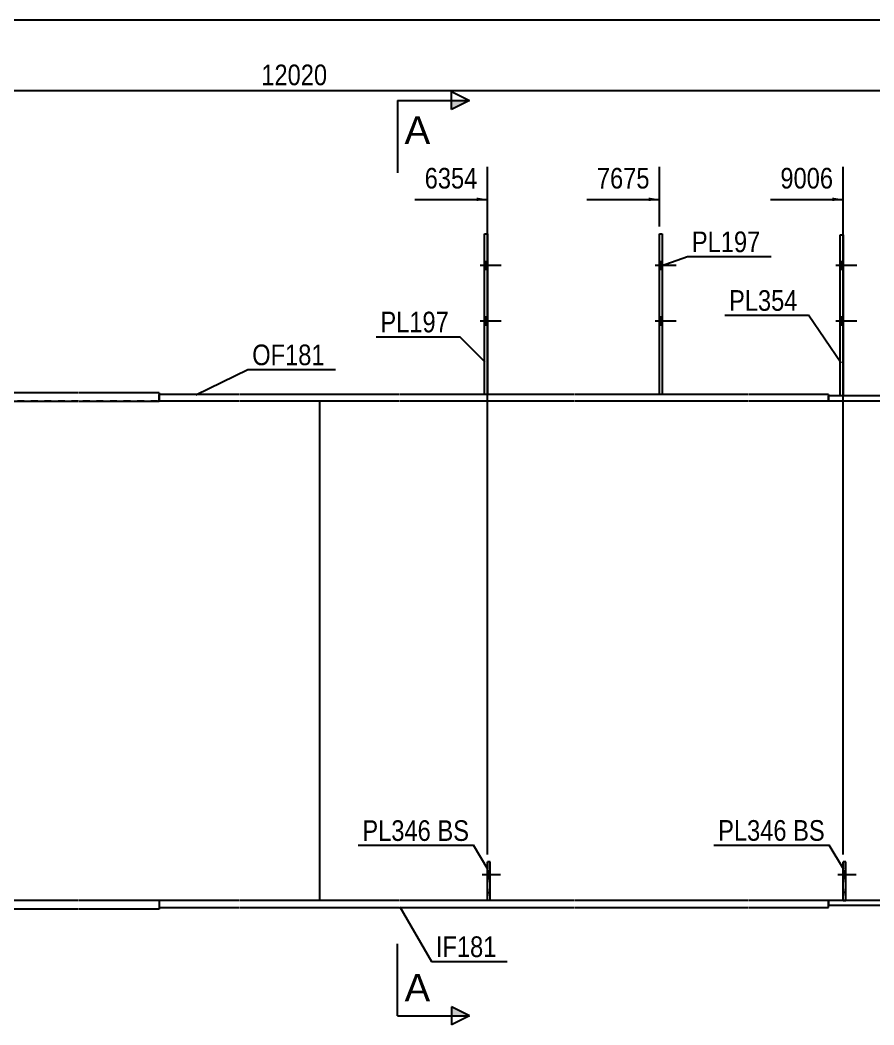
# Model space of a CAD drawing. Header units: millimetres. Extents: x 2 to 405, y 5 to 282.
# Drawn here: x 170 to 288.4, y 142.7 to 282 of the extents above; entities that cross this region are included whole.
import ezdxf

# ---------------------------------------------------------------- set-up
doc = ezdxf.new("R2010")
doc.units = ezdxf.units.MM
doc.linetypes.add('DXK_LINE_DOT1', pattern=[1.8814, 0.9407, -0.9407])
doc.linetypes.add('DXK_LINE_DOT2', pattern=[3.9198, 1.9599, -1.9599])
doc.styles.add('Arial', font='ARIAL.TTF', dxfattribs={"height": 0.2})
doc.styles.add('Arial Narrow', font='ARIALN.TTF', dxfattribs={"height": 0.2})

# ---------------------------------------------------------------- blocks, each defined once
blk = doc.blocks.new('Unknown-623472727-1210')
at = {"color": 5, "linetype": 'Continuous'}
blk.add_line((405, 282), (5, 282), dxfattribs=at)
blk = doc.blocks.new('Part-623472727-1606 - 1511')
at = {"color": 2, "linetype": 'Continuous'}
for p, q in [((282.13, 159.93), (282.13, 159.31)), ((296.21, 159.93), (282.13, 159.93)), ((282.13, 159.31), (296.21, 159.31)), ((320.27, 159.93), (296.31, 159.93)), ((296.31, 159.31), (320.27, 159.31)), ((357.22, 159.93), (320.37, 159.93)), ((320.37, 159.31), (357.22, 159.31))]:
    blk.add_line(p, q, dxfattribs=at)
at = {"color": 7, "linetype": 'DXK_LINE_DOT1'}
blk.add_line((357.22, 159.31), (357.22, 159.93), dxfattribs=at)
blk = doc.blocks.new('Part-623472727-1562 - 1511')
at = {"color": 2, "linetype": 'Continuous'}
for p, q in [((81.5, 230.31), (58.89, 230.31)), ((105.76, 230.31), (81.6, 230.31)), ((129.82, 230.31), (105.86, 230.31)), ((154.07, 230.31), (129.92, 230.31)), ((178.13, 230.31), (154.17, 230.31)), ((189.31, 230.31), (178.23, 230.31)), ((189.31, 230.31), (189.31, 229.16)), ((58.89, 229.16), (81.5, 229.16)), ((81.6, 229.16), (105.76, 229.16)), ((105.86, 229.16), (129.82, 229.16)), ((129.92, 229.16), (154.07, 229.16)), ((154.17, 229.16), (178.13, 229.16)), ((178.23, 229.16), (189.31, 229.16))]:
    blk.add_line(p, q, dxfattribs=at)
at = {"color": 7, "linetype": 'DXK_LINE_DOT1'}
blk.add_line((58.89, 230.31), (58.89, 229.16), dxfattribs=at)
blk = doc.blocks.new('Part-623472727-1535 - 1511')
at = {"color": 2, "linetype": 'Continuous'}
for p, q in [((296.21, 229.93), (282.13, 229.93)), ((282.13, 229.16), (282.13, 229.93)), ((320.27, 229.93), (296.31, 229.93)), ((357.22, 229.93), (320.37, 229.93)), ((296.21, 229.16), (282.13, 229.16)), ((320.27, 229.16), (296.31, 229.16)), ((357.22, 229.16), (320.37, 229.16))]:
    blk.add_line(p, q, dxfattribs=at)
at = {"color": 7, "linetype": 'DXK_LINE_DOT1'}
blk.add_line((357.22, 229.16), (357.22, 229.93), dxfattribs=at)
blk = doc.blocks.new('Bolt-623472727-1644 - 1511')
at = {"linetype": 'Continuous'}
for points in [[(234.82, 247.47), (234.82, 248.54), (234.43, 248.54), (234.43, 247.47)], [(234.82, 247.47), (234.82, 248.54), (234.43, 248.54), (234.43, 247.47)], [(234.82, 239.77), (234.82, 240.85), (234.43, 240.85), (234.43, 239.77)], [(234.82, 239.77), (234.82, 240.85), (234.43, 240.85), (234.43, 239.77)]]:
    blk.add_hatch(color=3, dxfattribs=at).paths.add_polyline_path(points)
at = {"color": 3, "linetype": 'Continuous'}
for p, q in [((233.82, 248.01), (236.74, 248.01)), ((233.82, 248.01), (236.74, 248.01)), ((234.43, 248.54), (234.82, 248.54)), ((234.43, 248.54), (234.82, 248.54)), ((234.43, 247.47), (234.82, 247.47)), ((234.43, 247.47), (234.82, 247.47)), ((233.82, 240.31), (236.74, 240.31)), ((233.82, 240.31), (236.74, 240.31)), ((234.43, 240.85), (234.82, 240.85)), ((234.43, 240.85), (234.82, 240.85)), ((234.43, 239.77), (234.82, 239.77)), ((234.43, 239.77), (234.82, 239.77))]:
    blk.add_line(p, q, dxfattribs=at)
blk = doc.blocks.new('Part-623472727-1795 - 1511')
at = {"color": 7, "linetype": 'DXK_LINE_DOT1'}
for p, q in [((284.13, 165.33), (284.13, 159.95)), ((284.52, 165.33), (284.13, 165.33)), ((284.52, 159.95), (284.52, 165.33)), ((284.13, 161.1), (284.52, 161.1)), ((284.13, 159.95), (284.52, 159.95))]:
    blk.add_line(p, q, dxfattribs=at)
blk = doc.blocks.new('Part-623472727-1540 - 1511')
at = {"color": 2, "linetype": 'Continuous'}
for p, q in [((200.39, 230.08), (189.31, 230.08)), ((189.31, 229.16), (189.31, 230.08)), ((222.64, 230.08), (200.49, 230.08)), ((246.9, 230.08), (222.74, 230.08)), ((270.96, 230.08), (247, 230.08)), ((282.13, 230.08), (271.06, 230.08)), ((282.13, 230.08), (282.13, 229.16)), ((200.39, 229.16), (189.31, 229.16)), ((222.64, 229.16), (200.49, 229.16)), ((246.9, 229.16), (222.74, 229.16)), ((270.96, 229.16), (247, 229.16)), ((282.13, 229.16), (271.06, 229.16))]:
    blk.add_line(p, q, dxfattribs=at)
blk = doc.blocks.new('Part-623472727-1584 - 1511')
at = {"color": 7, "linetype": 'DXK_LINE_DOT1'}
for p, q in [((81.5, 229.16), (58.89, 229.16)), ((58.89, 229.16), (58.89, 159.93)), ((105.76, 229.16), (81.6, 229.16)), ((129.82, 229.16), (105.86, 229.16)), ((154.07, 229.16), (129.92, 229.16)), ((178.13, 229.16), (154.17, 229.16)), ((200.39, 229.16), (178.23, 229.16)), ((211.57, 229.16), (200.49, 229.16)), ((81.5, 159.93), (58.89, 159.93)), ((105.76, 159.93), (81.6, 159.93)), ((129.82, 159.93), (105.86, 159.93)), ((154.07, 159.93), (129.92, 159.93)), ((178.13, 159.93), (154.17, 159.93)), ((200.39, 159.93), (178.23, 159.93)), ((211.57, 159.93), (200.49, 159.93))]:
    blk.add_line(p, q, dxfattribs=at)
at = {"color": 2, "linetype": 'Continuous'}
blk.add_line((211.57, 229.16), (211.57, 159.93), dxfattribs=at)
blk = doc.blocks.new('Bolt-623472727-1636 - 1511')
at = {"linetype": 'Continuous'}
for points in [[(259.07, 247.47), (259.07, 248.54), (258.69, 248.54), (258.69, 247.47)], [(259.07, 247.47), (259.07, 248.54), (258.69, 248.54), (258.69, 247.47)], [(259.07, 239.77), (259.07, 240.85), (258.69, 240.85), (258.69, 239.77)], [(259.07, 239.77), (259.07, 240.85), (258.69, 240.85), (258.69, 239.77)]]:
    blk.add_hatch(color=3, dxfattribs=at).paths.add_polyline_path(points)
at = {"color": 3, "linetype": 'Continuous'}
for p, q in [((258.07, 248.01), (261, 248.01)), ((258.07, 248.01), (261, 248.01)), ((258.69, 248.54), (259.07, 248.54)), ((258.69, 248.54), (259.07, 248.54)), ((258.69, 247.47), (259.07, 247.47)), ((258.69, 247.47), (259.07, 247.47)), ((258.07, 240.31), (261, 240.31)), ((258.07, 240.31), (261, 240.31)), ((258.69, 240.85), (259.07, 240.85)), ((258.69, 240.85), (259.07, 240.85)), ((258.69, 239.77), (259.07, 239.77)), ((258.69, 239.77), (259.07, 239.77))]:
    blk.add_line(p, q, dxfattribs=at)
blk = doc.blocks.new('Bolt-623472727-1642 - 1511')
at = {"color": 3, "linetype": 'DXK_LINE_DOT2'}
for p, q in [((234.09, 163.54), (236.63, 163.54)), ((234.82, 164.08), (235.2, 164.08)), ((234.82, 163), (235.2, 163))]:
    blk.add_line(p, q, dxfattribs=at)
blk = doc.blocks.new('Bolt-623472727-1643 - 1511')
at = {"linetype": 'Continuous'}
blk.add_hatch(color=3, dxfattribs=at).paths.add_polyline_path([(235.2, 163), (235.2, 164.08), (234.82, 164.08), (234.82, 163)])
at = {"color": 3, "linetype": 'Continuous'}
for p, q in [((234.09, 163.54), (236.63, 163.54)), ((234.82, 164.08), (235.2, 164.08)), ((234.82, 163), (235.2, 163))]:
    blk.add_line(p, q, dxfattribs=at)
blk = doc.blocks.new('Bolt-623472727-1645 - 1511')
at = {"color": 3, "linetype": 'DXK_LINE_DOT2'}
for p, q in [((283.4, 163.57), (285.94, 163.57)), ((284.13, 164.1), (284.52, 164.1)), ((284.13, 163.03), (284.52, 163.03))]:
    blk.add_line(p, q, dxfattribs=at)
blk = doc.blocks.new('Bolt-623472727-1646 - 1511')
at = {"linetype": 'Continuous'}
blk.add_hatch(color=3, dxfattribs=at).paths.add_polyline_path([(284.52, 163.03), (284.52, 164.1), (284.13, 164.1), (284.13, 163.03)])
at = {"color": 3, "linetype": 'Continuous'}
for p, q in [((283.4, 163.57), (285.94, 163.57)), ((284.13, 164.1), (284.52, 164.1)), ((284.13, 163.03), (284.52, 163.03))]:
    blk.add_line(p, q, dxfattribs=at)
blk = doc.blocks.new('Bolt-623472727-1647 - 1511')
at = {"linetype": 'Continuous'}
for points in [[(284.13, 247.47), (284.13, 248.54), (283.75, 248.54), (283.75, 247.47)], [(284.13, 247.47), (284.13, 248.54), (283.75, 248.54), (283.75, 247.47)], [(284.13, 239.77), (284.13, 240.85), (283.75, 240.85), (283.75, 239.77)], [(284.13, 239.77), (284.13, 240.85), (283.75, 240.85), (283.75, 239.77)]]:
    blk.add_hatch(color=3, dxfattribs=at).paths.add_polyline_path(points)
at = {"color": 3, "linetype": 'Continuous'}
for p, q in [((283.13, 248.01), (286.05, 248.01)), ((283.13, 248.01), (286.05, 248.01)), ((283.75, 248.54), (284.13, 248.54)), ((283.75, 248.54), (284.13, 248.54)), ((283.75, 247.47), (284.13, 247.47)), ((283.75, 247.47), (284.13, 247.47)), ((283.13, 240.31), (286.05, 240.31)), ((283.13, 240.31), (286.05, 240.31)), ((283.75, 240.85), (284.13, 240.85)), ((283.75, 240.85), (284.13, 240.85)), ((283.75, 239.77), (284.13, 239.77)), ((283.75, 239.77), (284.13, 239.77))]:
    blk.add_line(p, q, dxfattribs=at)
blk = doc.blocks.new('Part-623472727-1780 - 1511')
at = {"color": 7, "linetype": 'DXK_LINE_DOT1'}
for p, q in [((234.82, 165.31), (234.82, 159.93)), ((235.2, 165.31), (234.82, 165.31)), ((235.2, 159.93), (235.2, 165.31)), ((234.82, 161.08), (235.2, 161.08))]:
    blk.add_line(p, q, dxfattribs=at)
blk = doc.blocks.new('Part-623472727-1785 - 1511')
at = {"color": 2, "linetype": 'Continuous'}
for p, q in [((234.82, 159.93), (234.82, 165.31)), ((235.2, 165.31), (234.82, 165.31)), ((235.2, 159.93), (235.2, 165.31))]:
    blk.add_line(p, q, dxfattribs=at)
blk = doc.blocks.new('Part-623472727-1657 - 1511')
at = {"color": 2, "linetype": 'Continuous'}
blk.add_line((211.57, 229.16), (211.57, 159.93), dxfattribs=at)
at = {"color": 7, "linetype": 'DXK_LINE_DOT1'}
for p, q in [((222.64, 229.16), (211.57, 229.16)), ((246.9, 229.16), (222.74, 229.16)), ((270.96, 229.16), (247, 229.16)), ((296.21, 229.16), (271.06, 229.16)), ((320.27, 229.16), (296.31, 229.16)), ((357.22, 229.16), (320.37, 229.16)), ((357.22, 229.16), (357.22, 159.93)), ((222.64, 159.93), (211.57, 159.93)), ((246.9, 159.93), (222.74, 159.93)), ((270.96, 159.93), (247, 159.93)), ((296.21, 159.93), (271.06, 159.93)), ((320.27, 159.93), (296.31, 159.93)), ((357.22, 159.93), (320.37, 159.93))]:
    blk.add_line(p, q, dxfattribs=at)
blk = doc.blocks.new('Part-623472727-1733 - 1511')
at = {"color": 2, "linetype": 'Continuous'}
for p, q in [((258.69, 230.08), (258.69, 252.39)), ((258.69, 252.39), (259.07, 252.39)), ((259.07, 252.39), (259.07, 230.08))]:
    blk.add_line(p, q, dxfattribs=at)
at = {"color": 7, "linetype": 'DXK_LINE_DOT1'}
blk.add_line((259.07, 230.08), (258.69, 230.08), dxfattribs=at)
blk = doc.blocks.new('Part-623472727-1790 - 1511')
at = {"color": 2, "linetype": 'Continuous'}
for p, q in [((234.43, 230.08), (234.43, 252.39)), ((234.43, 252.39), (234.82, 252.39)), ((234.82, 252.39), (234.82, 230.08))]:
    blk.add_line(p, q, dxfattribs=at)
at = {"color": 7, "linetype": 'DXK_LINE_DOT1'}
blk.add_line((234.82, 230.08), (234.43, 230.08), dxfattribs=at)
blk = doc.blocks.new('Part-623472727-1800 - 1511')
at = {"color": 2, "linetype": 'Continuous'}
for p, q in [((284.13, 159.95), (284.13, 165.33)), ((284.52, 165.33), (284.13, 165.33)), ((284.52, 159.95), (284.52, 165.33)), ((284.52, 159.95), (284.13, 159.95))]:
    blk.add_line(p, q, dxfattribs=at)
blk = doc.blocks.new('Part-623472727-1805 - 1511')
at = {"color": 2, "linetype": 'Continuous'}
for p, q in [((283.75, 229.93), (283.75, 252.23)), ((283.75, 252.23), (284.13, 252.23)), ((284.13, 252.23), (284.13, 229.93))]:
    blk.add_line(p, q, dxfattribs=at)
at = {"color": 7, "linetype": 'DXK_LINE_DOT1'}
blk.add_line((284.13, 229.93), (283.75, 229.93), dxfattribs=at)
blk = doc.blocks.new('Part-623472727-1927 - 1511')
at = {"color": 2, "linetype": 'Continuous'}
for p, q in [((81.5, 159.93), (58.89, 159.93)), ((105.76, 159.93), (81.6, 159.93)), ((129.82, 159.93), (105.86, 159.93)), ((154.07, 159.93), (129.92, 159.93)), ((178.13, 159.93), (154.17, 159.93)), ((189.31, 159.93), (178.23, 159.93)), ((189.31, 159.93), (189.31, 158.77)), ((81.5, 158.77), (58.89, 158.77)), ((105.76, 158.77), (81.6, 158.77)), ((129.82, 158.77), (105.86, 158.77)), ((154.07, 158.77), (129.92, 158.77)), ((178.13, 158.77), (154.17, 158.77)), ((189.31, 158.77), (178.23, 158.77))]:
    blk.add_line(p, q, dxfattribs=at)
at = {"color": 7, "linetype": 'DXK_LINE_DOT1'}
blk.add_line((58.89, 159.93), (58.89, 158.77), dxfattribs=at)
blk = doc.blocks.new('Part-623472727-1932 - 1511')
at = {"color": 2, "linetype": 'Continuous'}
for p, q in [((200.39, 159.93), (189.31, 159.93)), ((189.31, 159.93), (189.31, 159)), ((189.31, 159), (200.39, 159)), ((222.64, 159.93), (200.49, 159.93)), ((200.49, 159), (222.64, 159)), ((246.9, 159.93), (222.74, 159.93)), ((222.74, 159), (246.9, 159)), ((270.96, 159.93), (247, 159.93)), ((247, 159), (270.96, 159)), ((282.13, 159.93), (271.06, 159.93)), ((271.06, 159), (282.13, 159)), ((282.13, 159), (282.13, 159.93))]:
    blk.add_line(p, q, dxfattribs=at)
blk = doc.blocks.new('StraightDimension-623472727-3290 - 1511')
at = {"linetype": 'Continuous'}
blk.add_hatch(color=7, dxfattribs=at).paths.add_polyline_path([(257.19, 257.4), (258.69, 257.15), (257.19, 256.9)])
at = {"color": 7, "linetype": 'Continuous'}
for p, q in [((258.69, 253.39), (258.69, 261.65)), ((248.63, 257.15), (258.69, 257.15))]:
    blk.add_line(p, q, dxfattribs=at)
at = {"color": 0}
blk.add_wipeout([(257.91, 258.05), (257.91, 262.25), (249.4, 262.25), (249.4, 258.05)], dxfattribs=at)
at = {"color": 3, "style": 'Arial Narrow'}
blk.add_text('7675', height=2.863, dxfattribs=at).set_placement((250, 258.65))
blk = doc.blocks.new('StraightDimension-623472727-2171 - 1511')
at = {"color": 7, "linetype": 'Continuous'}
blk.add_line((57.35, 272.22), (358.76, 272.22), dxfattribs=at)
at = {"color": 0}
blk.add_wipeout([(213.22, 272.37), (213.22, 276.57), (202.88, 276.57), (202.88, 272.37)], dxfattribs=at)
at = {"color": 3, "style": 'Arial Narrow'}
blk.add_text('12020', height=2.863, dxfattribs=at).set_placement((203.48, 272.97))
blk = doc.blocks.new('StraightDimension-623472727-3289 - 1511')
at = {"linetype": 'Continuous'}
blk.add_hatch(color=7, dxfattribs=at).paths.add_polyline_path([(282.63, 257.4), (284.13, 257.15), (282.63, 256.9)])
at = {"color": 7, "linetype": 'Continuous'}
for p, q in [((284.13, 166.31), (284.13, 261.65)), ((274.07, 257.15), (284.13, 257.15))]:
    blk.add_line(p, q, dxfattribs=at)
at = {"color": 0}
blk.add_wipeout([(283.36, 258.05), (283.36, 262.25), (274.84, 262.25), (274.84, 258.05)], dxfattribs=at)
at = {"color": 3, "style": 'Arial Narrow'}
blk.add_text('9006', height=2.863, dxfattribs=at).set_placement((275.44, 258.65))
blk = doc.blocks.new('StraightDimension-623472727-3291 - 1511')
at = {"linetype": 'Continuous'}
blk.add_hatch(color=7, dxfattribs=at).paths.add_polyline_path([(233.32, 257.4), (234.82, 257.15), (233.32, 256.9)])
at = {"color": 7, "linetype": 'Continuous'}
for p, q in [((234.82, 166.31), (234.82, 261.65)), ((224.76, 257.15), (234.82, 257.15))]:
    blk.add_line(p, q, dxfattribs=at)
at = {"color": 0}
blk.add_wipeout([(234.04, 258.05), (234.04, 262.25), (225.53, 262.25), (225.53, 258.05)], dxfattribs=at)
at = {"color": 3, "style": 'Arial Narrow'}
blk.add_text('6354', height=2.863, dxfattribs=at).set_placement((226.13, 258.65))
blk = doc.blocks.new('Mark-623472727-1729 - 1511')
at = {"color": 0}
blk.add_wipeout([(272.68, 249.83), (272.68, 252.83), (263.17, 252.83), (263.17, 249.83)], dxfattribs=at)
blk.add_wipeout([(272.68, 249.83), (272.68, 252.83), (263.17, 252.83), (263.17, 249.83)], dxfattribs=at)
at = {"color": 7, "linetype": 'Continuous'}
for p, q in [((258.79, 247.9), (262.57, 249.23)), ((262.57, 249.23), (274.18, 249.23))]:
    blk.add_line(p, q, dxfattribs=at)
at = {"color": 3, "style": 'Arial Narrow'}
blk.add_text('PL197', height=2.863, dxfattribs=at).set_placement((263.17, 249.83))
blk = doc.blocks.new('Mark-623472727-1786 - 1511')
at = {"color": 7, "linetype": 'Continuous'}
blk.add_line((234.53, 234.57), (231, 238.11), dxfattribs=at)
at = {"color": 0}
blk.add_wipeout([(229.5, 238.71), (229.5, 241.71), (219.99, 241.71), (219.99, 238.71)], dxfattribs=at)
blk.add_wipeout([(229.5, 238.71), (229.5, 241.71), (219.99, 241.71), (219.99, 238.71)], dxfattribs=at)
at = {"color": 7, "linetype": 'Continuous'}
blk.add_line((219.39, 238.11), (231, 238.11), dxfattribs=at)
at = {"color": 3, "style": 'Arial Narrow'}
blk.add_text('PL197', height=2.863, dxfattribs=at).set_placement((219.99, 238.71))
blk = doc.blocks.new('Mark-623472727-1536 - 1511')
at = {"color": 0}
blk.add_wipeout([(212.27, 234.16), (212.27, 237.16), (202.22, 237.16), (202.22, 234.16)], dxfattribs=at)
blk.add_wipeout([(212.27, 234.16), (212.27, 237.16), (202.22, 237.16), (202.22, 234.16)], dxfattribs=at)
at = {"color": 7, "linetype": 'Continuous'}
for p, q in [((194.39, 230.03), (201.62, 233.56)), ((201.62, 233.56), (213.77, 233.56))]:
    blk.add_line(p, q, dxfattribs=at)
at = {"color": 3, "style": 'Arial Narrow'}
blk.add_text('OF181', height=2.863, dxfattribs=at).set_placement((202.22, 234.16))
blk = doc.blocks.new('MarkSet-623472727-2309 - 1511')
at = {"color": 0}
for points in [[(276.31, 168.23), (276.31, 171.23), (266.81, 171.23), (266.81, 168.23)], [(281.59, 168.23), (281.59, 171.23), (277.21, 171.23), (277.21, 168.23)]]:
    blk.add_wipeout(points, dxfattribs=at)
for points in [[(276.31, 168.23), (276.31, 171.23), (266.81, 171.23), (266.81, 168.23)], [(281.59, 168.23), (281.59, 171.23), (277.21, 171.23), (277.21, 168.23)]]:
    blk.add_wipeout(points, dxfattribs=at)
at = {"color": 7, "linetype": 'Continuous'}
for p in [(266.21, 167.63), (284.23, 164.24)]:
    blk.add_line(p, (282.19, 167.63), dxfattribs=at)
at = {"color": 3, "style": 'Arial Narrow'}
for s, p in [('PL346', (266.81, 168.23)), ('BS', (277.21, 168.23))]:
    blk.add_text(s, height=2.863, dxfattribs=at).set_placement(p)
blk = doc.blocks.new('Mark-623472727-1801 - 1511')
at = {"color": 7, "linetype": 'Continuous'}
blk.add_line((283.85, 234.42), (279.32, 241.1), dxfattribs=at)
at = {"color": 0}
blk.add_wipeout([(277.82, 241.7), (277.82, 244.7), (268.32, 244.7), (268.32, 241.7)], dxfattribs=at)
blk.add_wipeout([(277.82, 241.7), (277.82, 244.7), (268.32, 244.7), (268.32, 241.7)], dxfattribs=at)
at = {"color": 7, "linetype": 'Continuous'}
blk.add_line((267.72, 241.1), (279.32, 241.1), dxfattribs=at)
at = {"color": 3, "style": 'Arial Narrow'}
blk.add_text('PL354', height=2.863, dxfattribs=at).set_placement((268.32, 241.7))
blk = doc.blocks.new('Mark-623472727-1928 - 1511')
at = {"color": 0}
blk.add_wipeout([(236.08, 152.11), (236.08, 155.11), (227.68, 155.11), (227.68, 152.11)], dxfattribs=at)
blk.add_wipeout([(236.08, 152.11), (236.08, 155.11), (227.68, 155.11), (227.68, 152.11)], dxfattribs=at)
at = {"color": 7, "linetype": 'Continuous'}
for p, q in [((222.69, 159.06), (227.08, 151.51)), ((227.08, 151.51), (237.58, 151.51))]:
    blk.add_line(p, q, dxfattribs=at)
at = {"color": 3, "style": 'Arial Narrow'}
blk.add_text('IF181', height=2.863, dxfattribs=at).set_placement((227.68, 152.11))
blk = doc.blocks.new('SectionMark-623472727-2290 - 1511')
at = {"linetype": 'Continuous'}
for points in [[(229.84, 269.59), (229.84, 270.84), (232.34, 270.84)], [(229.84, 143.95), (229.84, 145.2), (232.34, 143.95)]]:
    blk.add_hatch(color=30, dxfattribs=at).paths.add_polyline_path(points)
at = {"color": 30, "linetype": 'Continuous'}
for p, q in [((229.84, 269.59), (229.84, 272.09)), ((229.84, 272.09), (232.34, 270.84)), ((222.34, 270.84), (222.34, 260.84)), ((222.34, 270.84), (232.34, 270.84)), ((232.34, 270.84), (229.84, 269.59)), ((222.34, 143.95), (222.34, 153.95)), ((232.34, 143.95), (229.84, 145.2)), ((229.84, 145.2), (229.84, 142.7)), ((222.34, 143.95), (232.34, 143.95)), ((232.34, 143.95), (229.84, 142.7))]:
    blk.add_line(p, q, dxfattribs=at)
at = {"color": 0, "linetype": 'Continuous'}
for points in [[(226.89, 264.84), (226.89, 268.84), (223.34, 268.84), (223.34, 264.84)], [(226.89, 145.95), (226.89, 149.95), (223.34, 149.95), (223.34, 145.95)]]:
    blk.add_wipeout(points, dxfattribs=at)
at = {"color": 96, "linetype": 'Continuous', "style": 'Arial'}
for p in [(223.34, 264.84), (223.34, 145.95)]:
    blk.add_text('A', height=3.82, dxfattribs=at).set_placement(p)
blk = doc.blocks.new('MarkSet-623472727-2315 - 1511')
at = {"color": 0}
for points in [[(227, 168.21), (227, 171.21), (217.49, 171.21), (217.49, 168.21)], [(232.28, 168.21), (232.28, 171.21), (227.9, 171.21), (227.9, 168.21)]]:
    blk.add_wipeout(points, dxfattribs=at)
for points in [[(227, 168.21), (227, 171.21), (217.49, 171.21), (217.49, 168.21)], [(232.28, 168.21), (232.28, 171.21), (227.9, 171.21), (227.9, 168.21)]]:
    blk.add_wipeout(points, dxfattribs=at)
at = {"color": 7, "linetype": 'Continuous'}
for p in [(216.89, 167.61), (234.92, 164.21)]:
    blk.add_line(p, (232.88, 167.61), dxfattribs=at)
at = {"color": 3, "style": 'Arial Narrow'}
for s, p in [('PL346', (217.49, 168.21)), ('BS', (227.9, 168.21))]:
    blk.add_text(s, height=2.863, dxfattribs=at).set_placement(p)

msp = doc.modelspace()

# ---------------------------------------------------------------- block references
for name in ['Unknown-623472727-1210', 'Part-623472727-1790 - 1511', 'Part-623472727-1733 - 1511', 'Part-623472727-1805 - 1511', 'Bolt-623472727-1644 - 1511', 'Bolt-623472727-1636 - 1511', 'Bolt-623472727-1647 - 1511', 'Part-623472727-1562 - 1511', 'Part-623472727-1540 - 1511', 'Part-623472727-1535 - 1511', 'Part-623472727-1584 - 1511', 'Part-623472727-1657 - 1511', 'Part-623472727-1780 - 1511', 'Part-623472727-1785 - 1511', 'Part-623472727-1795 - 1511', 'Part-623472727-1800 - 1511', 'Bolt-623472727-1642 - 1511', 'Bolt-623472727-1643 - 1511', 'Bolt-623472727-1645 - 1511', 'Bolt-623472727-1646 - 1511', 'Part-623472727-1927 - 1511', 'Part-623472727-1932 - 1511', 'Part-623472727-1606 - 1511']:
    msp.add_blockref(name, (0, 0))

# ---------------------------------------------------------------- next in the draw order: block references
for name in ['StraightDimension-623472727-3290 - 1511', 'Mark-623472727-1536 - 1511', 'Mark-623472727-1928 - 1511']:
    msp.add_blockref(name, (0, 0))

# ---------------------------------------------------------------- next in the draw order: block references
msp.add_blockref('StraightDimension-623472727-2171 - 1511', (0, 0))

# ---------------------------------------------------------------- next in the draw order: block references
for name in ['StraightDimension-623472727-3291 - 1511', 'StraightDimension-623472727-3289 - 1511']:
    msp.add_blockref(name, (0, 0))

# ---------------------------------------------------------------- next in the draw order: block references
for name in ['Mark-623472727-1729 - 1511', 'Mark-623472727-1801 - 1511', 'Mark-623472727-1786 - 1511', 'MarkSet-623472727-2309 - 1511']:
    msp.add_blockref(name, (0, 0))

# ---------------------------------------------------------------- next in the draw order: block references
msp.add_blockref('SectionMark-623472727-2290 - 1511', (0, 0))

# ---------------------------------------------------------------- next in the draw order: block references
msp.add_blockref('MarkSet-623472727-2315 - 1511', (0, 0))

doc.saveas('drawing.dxf')
